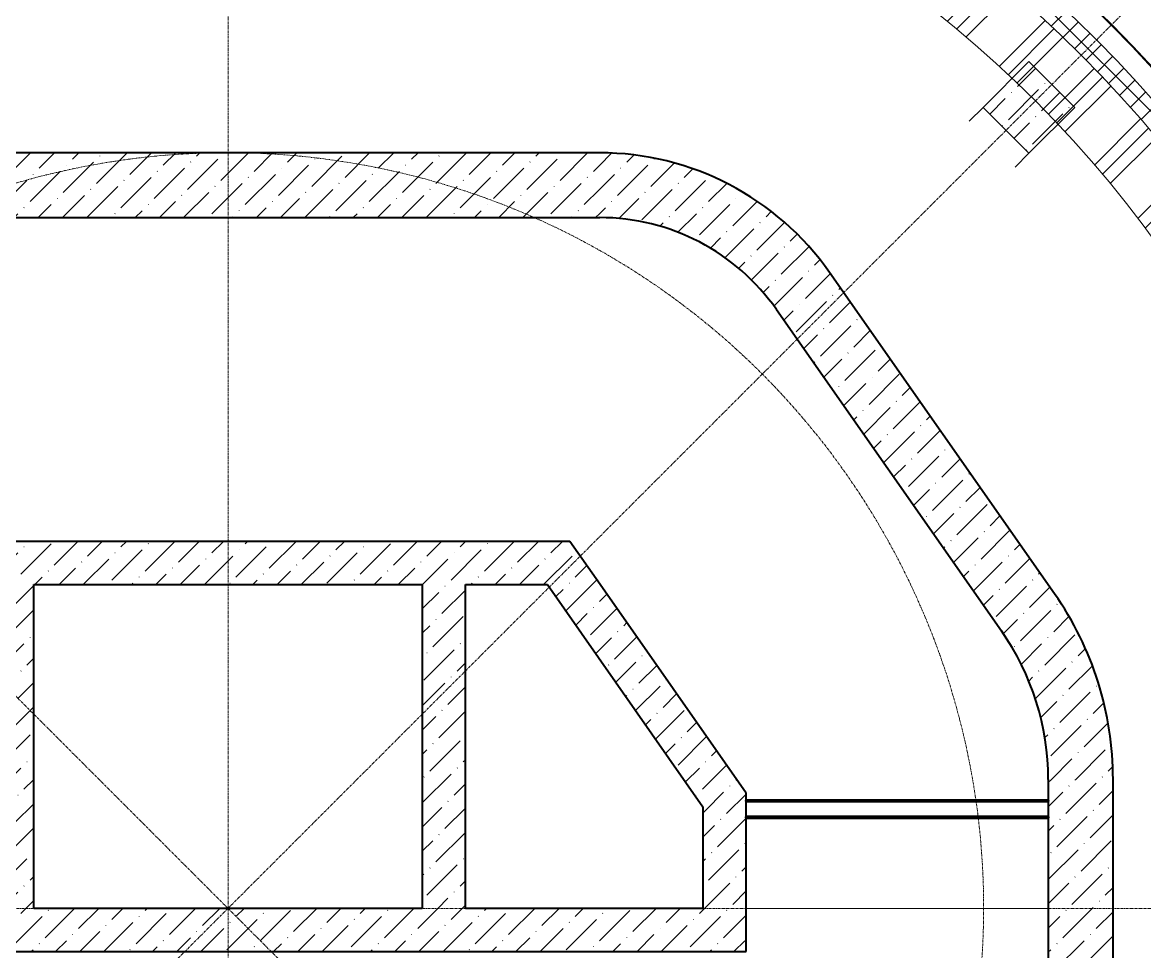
# Model space of a CAD drawing. Header units: millimetres. Extents: x 223 to 163467, y -12002 to 99672.
# Drawn here: x 128425 to 133624, y 19132 to 23436 of the extents above; entities that cross this region are included whole.
import ezdxf

# ---------------------------------------------------------------- set-up
doc = ezdxf.new("R2010")
doc.units = ezdxf.units.MM
doc.linetypes.add('ADSK_Линия сетки', pattern=[21, 12, -3, 3, -3])
doc.linetypes.add('Скрытая', pattern=[7.14375, 4.7625, -2.38125])
for name, color, linetype, lineweight in [('A-ANNO-DIMS', 7, 'Continuous', 9), ('A-AREA', 7, 'Continuous', 9), ('A-DETL-THIN', 7, 'Continuous', 15), ('A-FLOR', 7, 'Continuous', 9), ('A-WALL', 7, 'Continuous', 9), ('A-WALL-PATT', 7, 'Continuous', 18), ('I-WALL', 7, 'Continuous', 9), ('S-BEAM', 7, 'Continuous', 9), ('S-COLS', 7, 'Continuous', 9), ('S-GRID', 7, 'Continuous', 9)]:
    doc.layers.add(name, color=color, linetype=linetype, lineweight=lineweight)
doc.styles.add('GOST Common_I_6', font='ARIALN.TTF', dxfattribs={"height": 125})
doc.dimstyles.new('Диагональ_-_Gost_2_5мм', dxfattribs={"dimscale": 304.8, "dimtxt": 125.714375, "dimasz": 0.492126, "dimexe": 0.393701, "dimexo": 0.246063, "dimgap": 0.287073, "dimtad": 1, "dimdec": 0, "dimzin": 0, "dimdsep": 46, "dimtxsty": 'GOST Common_I_6', "dimsah": 1, "dimcen": 0.09, "dimdle": 0.393701, "dimazin": 0, "dimtfac": 1, "dimtdec": 4, "dimtix": 1, "dimtmove": 0, "dimatfit": 3, "dimfxl": 1, "dimtvp": 1, "dimtfill": 1, "dimtolj": 1, "dimtzin": 0, "dimarcsym": 2})
pattern_1 = [(45, (0, 0), (42.0948, 154.348), [198.438, -39.688, 1.676, -38.011])]

# ---------------------------------------------------------------- blocks, each defined once
blk = doc.blocks.new('Гнутый прямоугольный профиль _Трубы 30245-94_ Балки - гнутый прямоуг_ проф_ 160x80x4-2204218-Уровень 6')
at = {"layer": 'S-BEAM', "linetype": 'Скрытая', "lineweight": 20}
for p, q in [((500, 36), (-900, 36)), ((500, -36), (-900, -36))]:
    blk.add_line(p, q, dxfattribs=at)
blk = doc.blocks.new('КДП Вышка - КР_rvt-1-Уровень 6')
at = {"layer": 'A-WALL-PATT', "lineweight": 20}
h = blk.add_hatch(dxfattribs=at)
h.set_pattern_fill('FP_1', color=256, style=0, pattern_type=2)
h.set_pattern_definition(pattern_1)
h.paths.add_polyline_path([(2541.4, 3322.4), (2541.4, 3622.4), (-902.4, 3622.4), (-902.4, 3322.4), (2163.4, 3322.4)], flags=0)
h = blk.add_hatch(dxfattribs=at)
h.set_pattern_fill('FP_1', color=256, style=0, pattern_type=2)
h.set_pattern_definition(pattern_1)
h.paths.add_polyline_path([(3360.5, 2896), (3606.3, 3068), (3529.9, 3166.7), (3444.4, 3257.5), (3350.6, 3339.8), (3249.4, 3412.7), (3141.6, 3475.5), (3028.4, 3527.7), (2910.6, 3568.9), (2789.4, 3598.5), (2666, 3616.4), (2541.4, 3622.4), (2541.4, 3322.4), (2647.8, 3316.7), (2753.1, 3299.7), (2855.9, 3271.6), (2955.2, 3232.8), (3049.7, 3183.5), (3138.5, 3124.5), (3220.5, 3056.4), (3294.8, 2979.9)], flags=0)
h = blk.add_hatch(dxfattribs=at)
h.set_pattern_fill('FP_1', color=256, style=0, pattern_type=2)
h.set_pattern_definition(pattern_1)
h.paths.add_polyline_path([(4402.5, 1407.9), (4648.2, 1580), (3606.3, 3068), (3360.5, 2896), (3801.5, 2266.1)], flags=0)
h = blk.add_hatch(dxfattribs=at)
h.set_pattern_fill('FP_1', color=256, style=0, pattern_type=2)
h.set_pattern_definition(pattern_1)
h.paths.add_polyline_path([(2299, 1622.4), (2543.2, 1622.4), (2403.2, 1822.4), (-764.2, 1822.4), (-904.2, 1622.4), (2163.4, 1622.4)], flags=0)
h = blk.add_hatch(dxfattribs=at)
h.set_pattern_fill('FP_1', color=256, style=0, pattern_type=2)
h.set_pattern_definition(pattern_1)
h.paths.add_polyline_path([(-280.5, 122.4), (-80.5, 122.4), (-80.5, 1622.4), (-280.5, 1622.4), (-280.5, 982.4)], flags=0)
h = blk.add_hatch(dxfattribs=at)
h.set_pattern_fill('FP_1', color=256, style=0, pattern_type=2)
h.set_pattern_definition(pattern_1)
h.paths.add_polyline_path([(1827.7, 122.4), (1919.5, 122.4), (1919.5, 1622.4), (1719.5, 1622.4), (1719.5, 122.4)], flags=0)
h = blk.add_hatch(dxfattribs=at)
h.set_pattern_fill('FP_1', color=256, style=0, pattern_type=2)
h.set_pattern_definition(pattern_1)
h.paths.add_polyline_path([(3219.5, 307.8), (3219.5, 656.5), (2543.2, 1622.4), (2299, 1622.4), (3196.6, 340.5)], flags=0)
h = blk.add_hatch(dxfattribs=at)
h.set_pattern_fill('FP_1', color=256, style=0, pattern_type=2)
h.set_pattern_definition(pattern_1)
h.paths.add_polyline_path([(4919.5, 719.6), (4913.8, 850.3), (4896.2, 982.4), (4868.4, 1107.8), (4829, 1232.6), (4779, 1353.5), (4718.5, 1469.6), (4648.2, 1580), (4402.5, 1407.9), (4467.3, 1304.4), (4521.4, 1194.9), (4564, 1080.4), (4594.7, 962.3), (4613.3, 841.6), (4619.5, 719.6), (4849.3, 719.6)], flags=0)
h = blk.add_hatch(dxfattribs=at)
h.set_pattern_fill('FP_1', color=256, style=0, pattern_type=2)
h.set_pattern_definition(pattern_1)
h.paths.add_polyline_path([(4849.3, -2277.6), (4919.5, -2277.6), (4919.5, 719.6), (4619.5, 719.6), (4619.5, -2277.6)], flags=0)
h = blk.add_hatch(dxfattribs=at)
h.set_pattern_fill('FP_1', color=256, style=0, pattern_type=2)
h.set_pattern_definition(pattern_1)
h.paths.add_polyline_path([(3019.5, 122.4), (3219.5, 122.4), (3219.5, 307.8), (3019.5, 593.5), (3019.5, 340.5)], flags=0)
h = blk.add_hatch(dxfattribs=at)
h.set_pattern_fill('FP_1', color=256, style=0, pattern_type=2)
h.set_pattern_definition(pattern_1)
h.paths.add_polyline_path([(3219.5, -77.6), (3219.5, 122.4), (-430.5, 122.4), (-430.5, -77.6), (3170.6, -77.6)], flags=0)
h.paths.add_polyline_path([(-1529.7, -77.6), (-1230.5, -77.6), (-1230.5, 122.4), (-1580.5, 122.4), (-1580.5, -77.6)], flags=0)
at = {"layer": 'S-COLS', "lineweight": 20}
h = blk.add_hatch(dxfattribs=at)
h.set_pattern_fill('FP_1', color=256, style=0, pattern_type=2)
h.set_pattern_definition(pattern_1)
h.paths.add_polyline_path([(4529.4, 3620.2), (4742.2, 3832.9), (4530, 4045.1), (4317.3, 3832.3), (4513.6, 3636.1)], flags=0)
at = {"layer": 'I-WALL', "lineweight": 40}
for p, q in [((2541.4, 3622.4), (-902.4, 3622.4)), ((-902.4, 3322.4), (2541.4, 3322.4)), ((4648.2, 1580), (3606.3, 3068)), ((3360.5, 2896), (4402.5, 1407.9)), ((2403.2, 1822.4), (-764.2, 1822.4)), ((2543.2, 1622.4), (2403.2, 1822.4)), ((-80.5, 1622.4), (1719.5, 1622.4)), ((-80.5, 122.4), (-80.5, 1622.4)), ((1719.5, 1622.4), (1719.5, 122.4)), ((1919.5, 1622.4), (2299, 1622.4)), ((1919.5, 122.4), (1919.5, 1622.4)), ((2299, 1622.4), (3019.5, 593.5)), ((3219.5, 656.5), (2543.2, 1622.4)), ((4619.5, 719.6), (4619.5, -2277.6)), ((4919.5, -2277.6), (4919.5, 719.6)), ((3219.5, 307.8), (3219.5, 656.5)), ((3019.5, 593.5), (3019.5, 122.4)), ((3219.5, 122.4), (3219.5, 307.8)), ((1719.5, 122.4), (-80.5, 122.4)), ((3019.5, 122.4), (1919.5, 122.4)), ((3219.5, -77.6), (3219.5, 122.4)), ((-430.5, -77.6), (3219.5, -77.6))]:
    blk.add_line(p, q, dxfattribs=at)
for centre, radius, start, end in [((2541.4, 2322.4), 1300, 35, 90), ((2541.4, 2322.4), 1000, 35, 90), ((3419.5, 719.6), 1500, 360, 35), ((3419.5, 719.6), 1200, 0, 35)]:
    blk.add_arc(centre, radius, start, end, dxfattribs=at)
at = {"layer": 'S-BEAM', "lineweight": 60}
for p, q in [((3219.5, 622.4), (3219.5, 618.4)), ((4619.5, 622.4), (3219.5, 622.4)), ((3219.5, 618.4), (4619.5, 618.4)), ((4619.5, 618.4), (4619.5, 622.4)), ((3219.5, 546.4), (3219.5, 542.4)), ((4619.5, 546.4), (3219.5, 546.4)), ((3219.5, 542.4), (4619.5, 542.4)), ((4619.5, 542.4), (4619.5, 546.4))]:
    blk.add_line(p, q, dxfattribs=at)
at = {"layer": 'S-COLS', "lineweight": 20}
for p, q in [((4530, 4045.1), (4317.3, 3832.3)), ((4742.2, 3832.9), (4530, 4045.1)), ((4253.7, 3768.7), (4317.3, 3832.3)), ((4317.3, 3832.3), (4529.4, 3620.2)), ((4529.4, 3620.2), (4742.2, 3832.9)), ((4529.4, 3620.2), (4465.8, 3556.6))]:
    blk.add_line(p, q, dxfattribs=at)
at = {"lineweight": 20, "rotation": 180}
blk.add_blockref('Гнутый прямоугольный профиль _Трубы 30245-94_ Балки - гнутый прямоуг_ проф_ 160x80x4-2204218-Уровень 6', (3719.5, 582.4), dxfattribs=at)
blk = doc.blocks.new('*D333')
at = {"layer": 'A-ANNO-DIMS', "color": 0, "lineweight": -2, "transparency": 16777216}
for p, q in [((81110.1, 24600.2), (81311.7, 24398.7)), ((78830.9, 19097.7), (79115.9, 19097.7))]:
    blk.add_line(p, q, dxfattribs=at)
blk.add_arc((86612.7, 19097.7), 7616.7, 136.12837, 178.87163, dxfattribs=at)
at = {"layer": 'A-ANNO-DIMS', "color": 0, "transparency": 16777216}
for points in [[(81104, 24393.9), (81139.7, 24358.9), (81226.8, 24483.5)], [(79022.4, 19247.4), (78972.4, 19247.9), (78995.9, 19097.7)]]:
    blk.add_solid(points, dxfattribs=at)
at = {"layer": 'Defpoints', "color": 0, "transparency": 16777216}
for p in [(81057.1, 24653.2), (80016.4, 22906), (78755.9, 19097.7), (86612.7, 19097.7)]:
    blk.add_point(p, dxfattribs=at)
at = {"layer": 'A-ANNO-DIMS', "color": 0, "transparency": 16777216, "insert": (79437.1, 22069.9), "char_height": 125, "width": 588.088, "attachment_point": 5, "rotation": 67.5, "style": 'GOST Common_I_6', "bg_fill": 3, "box_fill_scale": 1.1, "bg_fill_color": 256, "bg_fill_true_color": 13158600, "bg_fill_transparency": 0}
blk.add_mtext('\\A1;45.00°', dxfattribs=at)
blk = doc.blocks.new('*D334')
at = {"layer": 'A-ANNO-DIMS', "color": 0, "lineweight": -2, "transparency": 16777216}
for p, q in [((86612.7, 26879.4), (86612.7, 26594.4)), ((81110.1, 24600.2), (81311.7, 24398.7))]:
    blk.add_line(p, q, dxfattribs=at)
blk.add_arc((86612.7, 19097.7), 7616.7, 91.12837, 133.87163, dxfattribs=at)
at = {"layer": 'A-ANNO-DIMS', "color": 0, "transparency": 16777216}
for points in [[(86462.4, 26737.9), (86462.9, 26687.9), (86612.7, 26714.4)], [(81351.4, 24570.7), (81316.4, 24606.4), (81226.8, 24483.5)]]:
    blk.add_solid(points, dxfattribs=at)
at = {"layer": 'Defpoints', "color": 0, "transparency": 16777216}
for p in [(86612.7, 26954.4), (84641.3, 26454.9), (81057.1, 24653.2), (86612.7, 19097.7)]:
    blk.add_point(p, dxfattribs=at)
at = {"layer": 'A-ANNO-DIMS', "color": 0, "transparency": 16777216, "insert": (83640.4, 26273.2), "char_height": 125, "width": 588.088, "attachment_point": 5, "rotation": 22.5, "style": 'GOST Common_I_6', "bg_fill": 3, "box_fill_scale": 1.1, "bg_fill_color": 256, "bg_fill_true_color": 13158600, "bg_fill_transparency": 0}
blk.add_mtext('\\A1;45.00°', dxfattribs=at)
blk = doc.blocks.new('*D335')
at = {"layer": 'A-ANNO-DIMS', "color": 0, "lineweight": -2, "transparency": 16777216}
for p, q in [((86612.7, 26879.4), (86612.7, 26594.4)), ((92115.2, 24600.2), (91913.7, 24398.7))]:
    blk.add_line(p, q, dxfattribs=at)
blk.add_arc((86612.7, 19097.7), 7616.7, 46.12837, 88.87163, dxfattribs=at)
at = {"layer": 'A-ANNO-DIMS', "color": 0, "transparency": 16777216}
for points in [[(86762.4, 26687.9), (86762.9, 26737.9), (86612.7, 26714.4)], [(91908.9, 24606.4), (91873.9, 24570.7), (91998.5, 24483.5)]]:
    blk.add_solid(points, dxfattribs=at)
at = {"layer": 'Defpoints', "color": 0, "transparency": 16777216}
for p in [(86612.7, 26954.4), (90421, 25693.9), (92168.2, 24653.2), (86612.7, 19097.7)]:
    blk.add_point(p, dxfattribs=at)
at = {"layer": 'A-ANNO-DIMS', "color": 0, "transparency": 16777216, "insert": (89584.9, 26273.2), "char_height": 125, "width": 588.088, "attachment_point": 5, "rotation": 337.5, "style": 'GOST Common_I_6', "bg_fill": 3, "box_fill_scale": 1.1, "bg_fill_color": 256, "bg_fill_true_color": 13158600, "bg_fill_transparency": 0}
blk.add_mtext('\\A1;45.00°', dxfattribs=at)
blk = doc.blocks.new('*D336')
at = {"layer": 'A-ANNO-DIMS', "color": 0, "lineweight": -2, "transparency": 16777216}
for p, q in [((92115.2, 24600.2), (91913.7, 24398.7)), ((94394.4, 19097.7), (94109.4, 19097.7))]:
    blk.add_line(p, q, dxfattribs=at)
blk.add_arc((86612.7, 19097.7), 7616.7, 1.12837, 43.87163, dxfattribs=at)
at = {"layer": 'A-ANNO-DIMS', "color": 0, "transparency": 16777216}
for points in [[(92085.7, 24358.9), (92121.4, 24393.9), (91998.5, 24483.5)], [(94252.9, 19247.9), (94202.9, 19247.4), (94229.4, 19097.7)]]:
    blk.add_solid(points, dxfattribs=at)
at = {"layer": 'Defpoints', "color": 0, "transparency": 16777216}
for p in [(92168.2, 24653.2), (93969.9, 21069), (86612.7, 19097.7), (94469.4, 19097.7)]:
    blk.add_point(p, dxfattribs=at)
at = {"layer": 'A-ANNO-DIMS', "color": 0, "transparency": 16777216, "insert": (93788.2, 22069.9), "char_height": 125, "width": 588.088, "attachment_point": 5, "rotation": 292.5, "style": 'GOST Common_I_6', "bg_fill": 3, "box_fill_scale": 1.1, "bg_fill_color": 256, "bg_fill_true_color": 13158600, "bg_fill_transparency": 0}
blk.add_mtext('\\A1;45.00°', dxfattribs=at)
blk = doc.blocks.new('*D337')
at = {"layer": 'A-ANNO-DIMS', "color": 0, "lineweight": -2, "transparency": 16777216}
for p, q in [((94394.4, 19097.7), (94109.4, 19097.7)), ((92115.2, 13595.1), (91913.7, 13796.7))]:
    blk.add_line(p, q, dxfattribs=at)
blk.add_arc((86612.7, 19097.7), 7616.7, 316.12837, 358.87163, dxfattribs=at)
at = {"layer": 'A-ANNO-DIMS', "color": 0, "transparency": 16777216}
for points in [[(94202.9, 18947.9), (94252.9, 18947.4), (94229.4, 19097.7)], [(92121.4, 13801.4), (92085.7, 13836.4), (91998.5, 13711.8)]]:
    blk.add_solid(points, dxfattribs=at)
at = {"layer": 'Defpoints', "color": 0, "transparency": 16777216}
for p in [(86612.7, 19097.7), (94469.4, 19097.7), (93209, 15289.3), (92168.2, 13542.1)]:
    blk.add_point(p, dxfattribs=at)
at = {"layer": 'A-ANNO-DIMS', "color": 0, "transparency": 16777216, "insert": (93511, 16240.3), "char_height": 125, "width": 588.088, "attachment_point": 5, "rotation": 67.5, "style": 'GOST Common_I_6', "bg_fill": 3, "box_fill_scale": 1.1, "bg_fill_color": 256, "bg_fill_true_color": 13158600, "bg_fill_transparency": 0}
blk.add_mtext('\\A1;45.00°', dxfattribs=at)
blk = doc.blocks.new('*D338')
at = {"layer": 'A-ANNO-DIMS', "color": 0, "lineweight": -2, "transparency": 16777216}
for p, q in [((92115.2, 13595.1), (91913.7, 13796.7)), ((86612.7, 11315.9), (86612.7, 11600.9))]:
    blk.add_line(p, q, dxfattribs=at)
blk.add_arc((86612.7, 19097.7), 7616.7, 271.12837, 313.87163, dxfattribs=at)
at = {"layer": 'A-ANNO-DIMS', "color": 0, "transparency": 16777216}
for points in [[(91873.9, 13624.6), (91908.9, 13588.9), (91998.5, 13711.8)], [(86762.9, 11457.4), (86762.4, 11507.4), (86612.7, 11480.9)]]:
    blk.add_solid(points, dxfattribs=at)
at = {"layer": 'Defpoints', "color": 0, "transparency": 16777216}
for p in [(86612.7, 19097.7), (92168.2, 13542.1), (88584, 11740.4), (86612.7, 11240.9)]:
    blk.add_point(p, dxfattribs=at)
at = {"layer": 'A-ANNO-DIMS', "color": 0, "transparency": 16777216, "insert": (89470.1, 12199.3), "char_height": 125, "width": 588.088, "attachment_point": 5, "rotation": 22.5, "style": 'GOST Common_I_6', "bg_fill": 3, "box_fill_scale": 1.1, "bg_fill_color": 256, "bg_fill_true_color": 13158600, "bg_fill_transparency": 0}
blk.add_mtext('\\A1;45.00°', dxfattribs=at)
blk = doc.blocks.new('*D339')
at = {"layer": 'A-ANNO-DIMS', "color": 0, "lineweight": -2, "transparency": 16777216}
for p, q in [((78830.9, 19097.7), (79115.9, 19097.7)), ((81110.1, 13595.1), (81311.7, 13796.7))]:
    blk.add_line(p, q, dxfattribs=at)
blk.add_arc((86612.7, 19097.7), 7616.7, 181.12837, 223.87163, dxfattribs=at)
at = {"layer": 'A-ANNO-DIMS', "color": 0, "transparency": 16777216}
for points in [[(78972.4, 18947.4), (79022.4, 18947.9), (78995.9, 19097.7)], [(81139.7, 13836.4), (81104, 13801.4), (81226.8, 13711.8)]]:
    blk.add_solid(points, dxfattribs=at)
at = {"layer": 'Defpoints', "color": 0, "transparency": 16777216}
for p in [(78755.9, 19097.7), (86612.7, 19097.7), (79255.5, 17126.3), (81057.1, 13542.1)]:
    blk.add_point(p, dxfattribs=at)
at = {"layer": 'A-ANNO-DIMS', "color": 0, "transparency": 16777216, "insert": (79714.3, 16240.3), "char_height": 125, "width": 588.088, "attachment_point": 5, "rotation": 292.5, "style": 'GOST Common_I_6', "bg_fill": 3, "box_fill_scale": 1.1, "bg_fill_color": 256, "bg_fill_true_color": 13158600, "bg_fill_transparency": 0}
blk.add_mtext('\\A1;45.00°', dxfattribs=at)
blk = doc.blocks.new('*D340')
at = {"layer": 'A-ANNO-DIMS', "color": 0, "lineweight": -2, "transparency": 16777216}
for p, q in [((81110.1, 13595.1), (81311.7, 13796.7)), ((86612.7, 11315.9), (86612.7, 11600.9))]:
    blk.add_line(p, q, dxfattribs=at)
blk.add_arc((86612.7, 19097.7), 7616.7, 226.12837, 268.87163, dxfattribs=at)
at = {"layer": 'A-ANNO-DIMS', "color": 0, "transparency": 16777216}
for points in [[(81316.4, 13588.9), (81351.4, 13624.6), (81226.8, 13711.8)], [(86462.9, 11507.4), (86462.4, 11457.4), (86612.7, 11480.9)]]:
    blk.add_solid(points, dxfattribs=at)
at = {"layer": 'Defpoints', "color": 0, "transparency": 16777216}
for p in [(86612.7, 19097.7), (81057.1, 13542.1), (82804.3, 12501.4), (86612.7, 11240.9)]:
    blk.add_point(p, dxfattribs=at)
at = {"layer": 'A-ANNO-DIMS', "color": 0, "transparency": 16777216, "insert": (83755.3, 12199.3), "char_height": 125, "width": 588.088, "attachment_point": 5, "rotation": 337.5, "style": 'GOST Common_I_6', "bg_fill": 3, "box_fill_scale": 1.1, "bg_fill_color": 256, "bg_fill_true_color": 13158600, "bg_fill_transparency": 0}
blk.add_mtext('\\A1;45.00°', dxfattribs=at)
blk = doc.blocks.new('оси')
at = {"layer": 'S-GRID', "linetype": 'ADSK_Линия сетки'}
for q in [(86612.7, 27920.3), (80374.1, 25336.2), (77921.9, 19097.7), (80436.2, 12921.1), (86612.7, 8288.8), (95262.1, 19097.7), (92851.2, 12859.1)]:
    blk.add_line((86612.7, 19097.7), q, dxfattribs=at)
blk.add_arc((86612.7, 19097.7), 6000, 192.09621, 182.95219, dxfattribs=at)
at = {"layer": 'A-ANNO-DIMS'}
dim = blk.add_angular_dim_3p(base=(80016.4, 22906), center=(86612.7, 19097.7), p1=(81057.1, 24653.2), p2=(78755.9, 19097.7), dimstyle='Диагональ_-_Gost_2_5мм', override={"dimpost": '<>', "dimfxl": 6013.290219}, dxfattribs=at)
dim.commit()
dim.dimension.update_dxf_attribs({"geometry": '*D333', "text_midpoint": (79437.1, 22069.9)})
dim = blk.add_angular_dim_3p(base=(84641.3, 26454.9), center=(86612.7, 19097.7), p1=(86612.7, 26954.4), p2=(81057.1, 24653.2), dimstyle='Диагональ_-_Gost_2_5мм', override={"dimpost": '<>', "dimfxl": 6013.290219}, dxfattribs=at)
dim.commit()
dim.dimension.update_dxf_attribs({"geometry": '*D334', "text_midpoint": (83640.4, 26273.2)})
dim = blk.add_angular_dim_3p(base=(90421, 25693.9), center=(86612.7, 19097.7), p1=(92168.2, 24653.2), p2=(86612.7, 26954.4), dimstyle='Диагональ_-_Gost_2_5мм', override={"dimpost": '<>', "dimfxl": 6013.290219}, dxfattribs=at)
dim.commit()
dim.dimension.update_dxf_attribs({"geometry": '*D335', "text_midpoint": (89584.9, 26273.2)})
dim = blk.add_angular_dim_3p(base=(93969.9, 21069), center=(86612.7, 19097.7), p1=(94469.4, 19097.7), p2=(92168.2, 24653.2), dimstyle='Диагональ_-_Gost_2_5мм', override={"dimpost": '<>', "dimfxl": 6013.290219}, dxfattribs=at)
dim.commit()
dim.dimension.update_dxf_attribs({"geometry": '*D336', "text_midpoint": (93788.2, 22069.9)})
dim = blk.add_angular_dim_3p(base=(93209, 15289.3), center=(86612.7, 19097.7), p1=(92168.2, 13542.1), p2=(94469.4, 19097.7), dimstyle='Диагональ_-_Gost_2_5мм', override={"dimpost": '<>', "dimfxl": 6013.290219}, dxfattribs=at)
dim.commit()
dim.dimension.update_dxf_attribs({"geometry": '*D337', "text_midpoint": (93511, 16240.3)})
dim = blk.add_angular_dim_3p(base=(88584, 11740.4), center=(86612.7, 19097.7), p1=(86612.7, 11240.9), p2=(92168.2, 13542.1), dimstyle='Диагональ_-_Gost_2_5мм', override={"dimpost": '<>', "dimfxl": 6013.290219}, dxfattribs=at)
dim.commit()
dim.dimension.update_dxf_attribs({"geometry": '*D338', "text_midpoint": (89470.1, 12199.3)})
dim = blk.add_angular_dim_3p(base=(79255.5, 17126.3), center=(86612.7, 19097.7), p1=(78755.9, 19097.7), p2=(81057.1, 13542.1), dimstyle='Диагональ_-_Gost_2_5мм', override={"dimpost": '<>', "dimfxl": 6013.290219}, dxfattribs=at)
dim.commit()
dim.dimension.update_dxf_attribs({"geometry": '*D339', "text_midpoint": (79714.3, 16240.3)})
dim = blk.add_angular_dim_3p(base=(82804.3, 12501.4), center=(86612.7, 19097.7), p1=(81057.1, 13542.1), p2=(86612.7, 11240.9), dimstyle='Диагональ_-_Gost_2_5мм', override={"dimpost": '<>', "dimfxl": 6013.290219}, dxfattribs=at)
dim.commit()
dim.dimension.update_dxf_attribs({"geometry": '*D340', "text_midpoint": (83755.3, 12199.3)})
at = {"layer": 'S-GRID', "linetype": 'ADSK_Линия сетки'}
blk.add_line((86612.7, 19097.7), (92789.2, 25274.2), dxfattribs=at)
blk.add_arc((86612.7, 19097.7), 3500, 177.3315, 161.4375, dxfattribs=at)

msp = doc.modelspace()

# ---------------------------------------------------------------- hatches: boundary and pattern name
at = {"layer": 'A-WALL-PATT', "lineweight": 15}
h = msp.add_hatch(dxfattribs=at)
h.set_pattern_fill('FP_3', color=256, style=0, pattern_type=2)
h.set_pattern_definition([(45, (128558.12, 19209.21), (-53.033, 53.033), []), (135, (128558.12, 19209.21), (-53.033, -53.033), [])])
h.paths.add_polyline_path([(123687.6, 19331.6), (123787.6, 19331.6), (123793.9, 19597.6), (123812.9, 19863), (123844.5, 20127.1), (123888.6, 20389.5), (123945.2, 20649.5), (124014, 20906.5), (124095.1, 21159.9), (124188, 21409.2), (124292.8, 21653.8), (124409, 21893.1), (124536.5, 22126.6), (124678.2, 22358.5), (124824.1, 22574.1), (124983.6, 22787.1), (125153, 22992.3), (125331.9, 23189.1), (125520.1, 23377.3), (125716.9, 23556.2), (125922.1, 23725.6), (126135.1, 23885.1), (126355.4, 24034.2), (126582.6, 24172.7), (126816.1, 24300.2), (127055.4, 24416.4), (127300, 24521.2), (127549.3, 24614.2), (127802.7, 24695.2), (128059.7, 24764), (128319.7, 24820.6), (128582.1, 24864.7), (128846.2, 24896.3), (129111.6, 24915.3), (129378.6, 24921.6), (129643.6, 24915.3), (129909, 24896.3), (130173.2, 24864.7), (130435.5, 24820.6), (130695.5, 24764), (130952.5, 24695.2), (131205.9, 24614.2), (131455.2, 24521.2), (131699.8, 24416.4), (131939.1, 24300.2), (132172.6, 24172.7), (132399.8, 24034.2), (132620.1, 23885.1), (132833.1, 23725.6), (133038.3, 23556.2), (133235.2, 23377.3), (133423.3, 23189.1), (133602.3, 22992.3), (133771.6, 22787.1), (133931.1, 22574.1), (134080.2, 22353.8), (134223.8, 22117.2), (134346.2, 21893.1), (134462.5, 21653.8), (134567.2, 21409.2), (134660.2, 21159.9), (134741.2, 20906.5), (134810, 20649.5), (134866.6, 20389.5), (134910.7, 20127.1), (134942.3, 19863), (134961.3, 19597.6), (134967.6, 19331.6), (135067.6, 19331.6), (135061.4, 19598.3), (135042.6, 19864.4), (135011.4, 20129.4), (134967.8, 20392.6), (134912, 20653.4), (134843.9, 20911.4), (134763.9, 21165.9), (134672, 21416.3), (134568.4, 21662.2), (134453.5, 21902.9), (134327.4, 22138), (134190.4, 22366.9), (134042.8, 22589.2), (133885, 22804.3), (133717.3, 23011.7), (133540, 23211.1), (133353.6, 23401.9), (133158.5, 23583.8), (132955, 23756.4), (132736, 23924.5), (132524.9, 24071.9), (132299.3, 24214.2), (132064.5, 24347.2), (131829.2, 24466.4), (131585.9, 24575.6), (131337.6, 24673.4), (131085.1, 24759.4), (130828.8, 24833.4), (130569.3, 24895.4), (130307.2, 24945.1), (130043.1, 24982.5), (129777.5, 25007.5), (129511, 25020), (129244.2, 25020), (128977.7, 25007.5), (128707.1, 24981.8), (128448, 24945.1), (128185.9, 24895.4), (127926.4, 24833.4), (127670.1, 24759.4), (127417.6, 24673.4), (127169.4, 24575.6), (126926, 24466.4), (126688, 24345.8), (126455.9, 24214.2), (126230.3, 24071.9), (126011.6, 23919.2), (125800.2, 23756.4), (125596.8, 23583.8), (125400.6, 23400.9), (125215.2, 23211.1), (125037.9, 23011.7), (124870.2, 22804.3), (124712.4, 22589.2), (124564.8, 22366.9), (124427.8, 22138), (124301.7, 21902.9), (124186.8, 21662.2), (124083.3, 21416.3), (123991.4, 21165.9), (123911.3, 20911.4), (123843.3, 20653.4), (123787.4, 20392.6), (123743.8, 20129.4), (123712.6, 19864.4), (123693.9, 19598.3), (123692.7, 19549.7)], flags=0)
h = msp.add_hatch(dxfattribs=at)
h.set_pattern_fill('FP_2', color=256, style=0, pattern_type=2)
h.set_pattern_definition([(45, (128558.12, 19209.2), (-224.506, 224.506), []), (45, (128637.5, 19209.2), (0, 449.013), []), (45, (128478.74, 19209.2), (0, 449.013), [])])
h.paths.add_polyline_path([(124087.6, 19331.6), (124094, 19591.2), (124113.1, 19850.1), (124144.9, 20107.8), (124189.3, 20363.6), (124246.1, 20617), (124315.4, 20867.2), (124396.8, 21113.7), (124490.3, 21356), (124595.5, 21593.4), (124712.2, 21825.3), (124840.2, 22051.2), (124979.1, 22270.6), (125128.6, 22482.8), (125288.4, 22687.5), (125458, 22884.1), (125637, 23072.2), (125825.1, 23251.2), (126021.7, 23420.8), (126226.4, 23580.6), (126438.6, 23730.1), (126658, 23869), (126883.9, 23997), (127115.8, 24113.7), (127364.1, 24223.1), (127595.5, 24312.4), (127842, 24393.8), (128092.2, 24463.1), (128345.6, 24520), (128601.4, 24564.3), (128859.1, 24596.1), (129118, 24615.2), (129378.6, 24621.6), (129637.2, 24615.2), (129896.1, 24596.1), (130153.8, 24564.3), (130409.6, 24520), (130663, 24463.1), (130913.2, 24393.8), (131159.8, 24312.4), (131402, 24218.9), (131639.4, 24113.7), (131871.3, 23997), (132097.2, 23869), (132316.6, 23730.1), (132528.9, 23580.6), (132736, 23418.7), (132930.2, 23251.2), (133118.2, 23072.2), (133297.2, 22884.1), (133466.8, 22687.5), (133626.6, 22482.8), (133776.1, 22270.6), (133915, 22051.2), (134043, 21825.3), (134159.7, 21593.4), (134264.9, 21356), (134358.4, 21113.7), (134439.8, 20867.2), (134509.1, 20617), (134566, 20363.6), (134610.4, 20107.8), (134642.1, 19850.1), (134661.2, 19591.2), (134667.6, 19331.6), (134967.6, 19331.6), (134961.3, 19597.6), (134942.3, 19863), (134910.7, 20127.1), (134866.6, 20389.5), (134810, 20649.5), (134741.2, 20906.5), (134660.2, 21159.9), (134567.2, 21409.2), (134462.5, 21653.8), (134346.2, 21893.1), (134218.7, 22126.6), (134078.9, 22355.7), (133931.1, 22574.1), (133771.6, 22787.1), (133602.3, 22992.3), (133423.3, 23189.1), (133235.2, 23377.3), (133038.3, 23556.2), (132833.1, 23725.6), (132620.1, 23885.1), (132399.8, 24034.2), (132172.6, 24172.7), (131939.1, 24300.2), (131699.8, 24416.4), (131455.2, 24521.2), (131205.9, 24614.2), (130952.5, 24695.2), (130695.5, 24764), (130435.5, 24820.6), (130173.2, 24864.7), (129909, 24896.3), (129643.6, 24915.3), (129377.6, 24921.6), (129111.6, 24915.3), (128846.2, 24896.3), (128582.1, 24864.7), (128319.7, 24820.6), (128059.7, 24764), (127802.7, 24695.2), (127549.3, 24614.2), (127300, 24521.2), (127055.4, 24416.4), (126816.1, 24300.2), (126582.6, 24172.7), (126355.4, 24034.2), (126135.1, 23885.1), (125922.1, 23725.6), (125716.9, 23556.2), (125520.1, 23377.3), (125331.9, 23189.1), (125153, 22992.3), (124983.6, 22787.1), (124824.1, 22574.1), (124675, 22353.8), (124531.4, 22117.2), (124409, 21893.1), (124292.8, 21653.8), (124188, 21409.2), (124095.1, 21159.9), (124014, 20906.5), (123945.2, 20649.5), (123888.6, 20389.5), (123844.5, 20127.1), (123812.9, 19863), (123793.9, 19597.6), (123787.6, 19331.6), (124006.7, 19331.6)], flags=0)

# ---------------------------------------------------------------- linework, layer by layer
at = {"layer": 'A-AREA', "lineweight": 15}
for start, end in [(83.4822, 90), (76.9562, 81.3421), (70.418, 74.4158), (63.8593, 67.7369), (57.2631, 61.1407), (50.5842, 54.582), (43.6579, 48.0438), (35, 41.5178)]:
    msp.add_arc((131099.5, 21531.6), 1000, start, end, dxfattribs=at)
at = {"layer": 'A-DETL-THIN', "lineweight": 15}
msp.add_line((129377.6, 19331.6), (129412.6, 19331.6), dxfattribs=at)
at = {"layer": 'A-FLOR', "lineweight": 15}
msp.add_line((133177.6, 19331.6), (131777.6, 19331.6), dxfattribs=at)
at = {"layer": 'A-WALL', "lineweight": 15}
for radius, start, end in [(5786, 0, 180), (5690, 0, 180), (5786, 180, 0), (5690, 180, 0)]:
    msp.add_arc((129377.6, 19331.6), radius, start, end, dxfattribs=at)
at = {"layer": 'I-WALL', "lineweight": 15}
for radius, start, end in [(5790, 0, 180), (5590, 0, 180), (5590, 0, 180), (5290, 0, 180), (5790, 180, 0), (5590, 180, 0), (5590, 180, 0), (5290, 180, 0)]:
    msp.add_arc((129377.6, 19331.6), radius, start, end, dxfattribs=at)
at = {"layer": 'S-GRID', "linetype": 'ADSK_Линия сетки', "lineweight": 15}
for radius, start, end in [(6000, 169.59621, 160.45219), (3500, 177.3315, 161.4375)]:
    msp.add_arc((129377.6, 19331.6), radius, start, end, dxfattribs=at)

# ---------------------------------------------------------------- block references
at = {"lineweight": 15}
msp.add_blockref('КДП Вышка - КР_rvt-1-Уровень 6', (128558.1, 19209.2), dxfattribs=at)

# ---------------------------------------------------------------- next in the draw order: block references
msp.add_blockref('оси', (42764.9, 233.9), dxfattribs=at)

doc.saveas('drawing.dxf')
